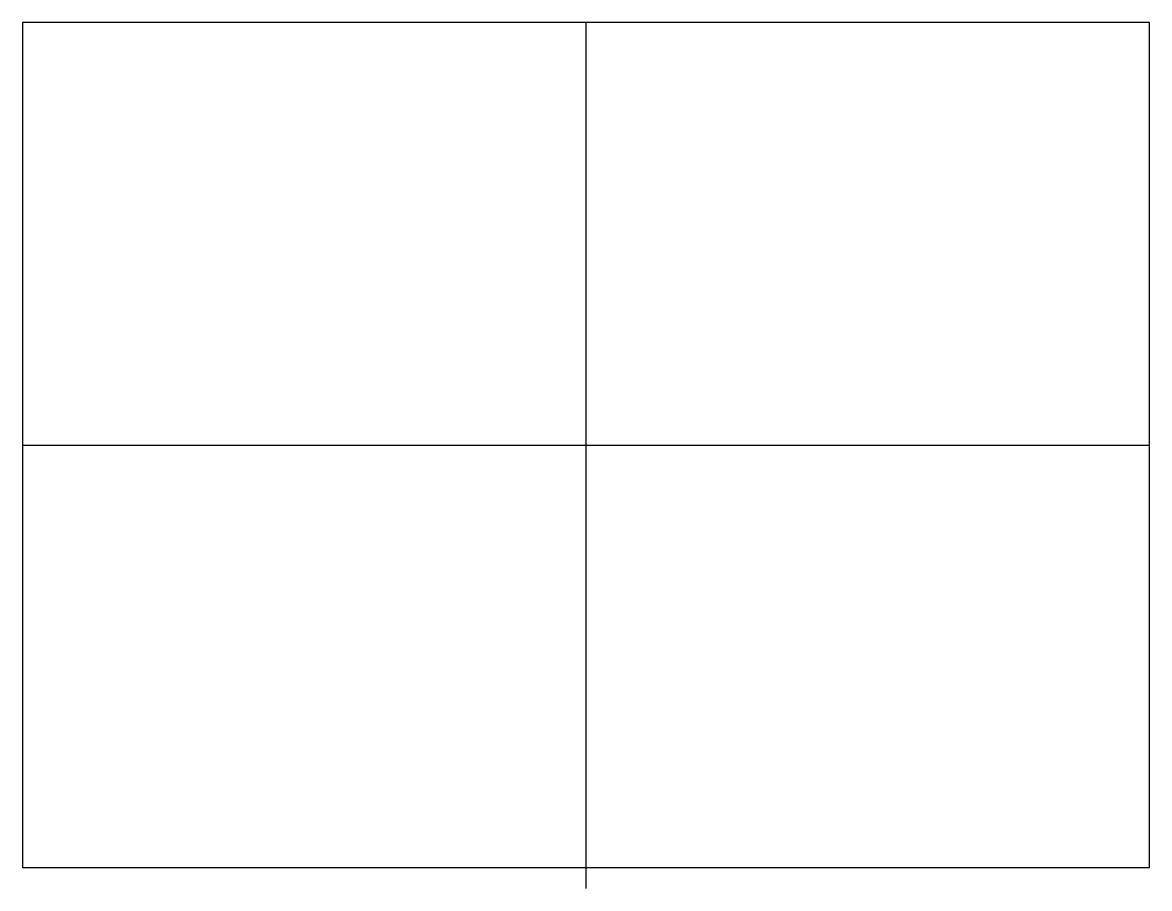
# Model space of a CAD drawing. Header units: inches. Extents: x 12 to 972, y -5 to 733.
import ezdxf

# ---------------------------------------------------------------- set-up
doc = ezdxf.new("R2010")
doc.units = ezdxf.units.IN
doc.header["$MEASUREMENT"] = 0

msp = doc.modelspace()

# ---------------------------------------------------------------- linework, layer by layer
for p, q in [((492.42, 732.67), (492.42, -5.19)), ((12.42, 372.67), (972.42, 372.67))]:
    msp.add_line(p, q)
msp.add_lwpolyline([(12.42, 12.67), (972.42, 12.67), (972.42, 732.67), (12.42, 732.67)], close=True)

doc.saveas('drawing.dxf')
